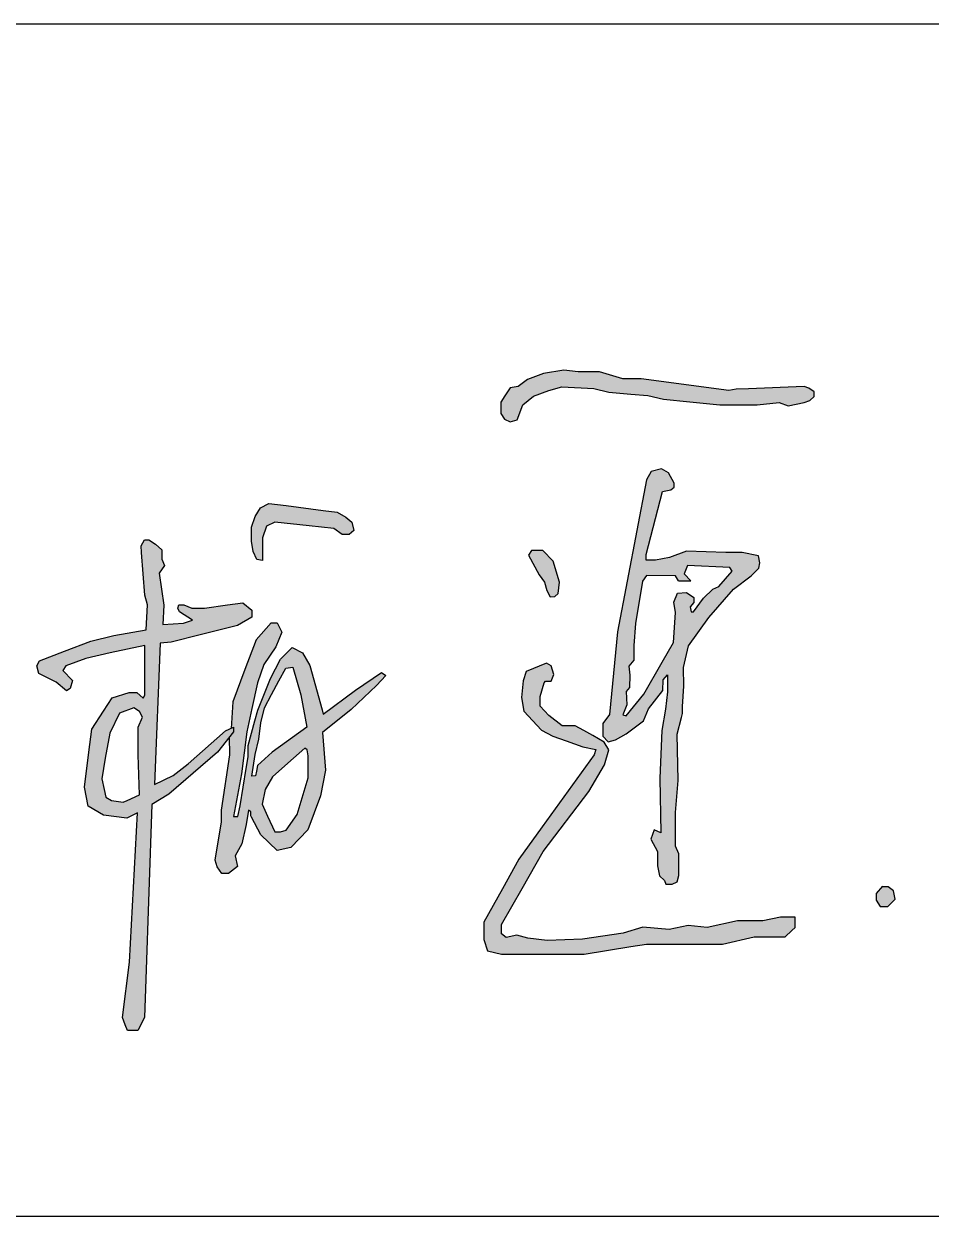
# Model space of a CAD drawing. Extents: x 1751103 to 2598738, y -609732 to 659428.
# Drawn here: x 2160397 to 2161157, y 185121 to 186121 of the extents above; entities that cross this region are included whole.
import ezdxf

# ---------------------------------------------------------------- set-up
doc = ezdxf.new("R2010")
doc.units = 0
doc.header["$LTSCALE"] = 1000
doc.header["$MEASUREMENT"] = 0
doc.layers.get('0').update_dxf_attribs({"linetype": 'CONTINUOUS'})
doc.layers.add('PUB_TITLE', color=4, linetype='CONTINUOUS')

msp = doc.modelspace()

# ---------------------------------------------------------------- hatches: boundary and pattern name
h = msp.add_hatch(color=256)
h.paths.add_polyline_path([(2160510.1, 185660.1), (2160514.6, 185666.5), (2160512.3, 185671.8), (2160512.3, 185679.7), (2160506.9, 185684.5), (2160501.5, 185688.1), (2160497.9, 185688.1), (2160495, 185683), (2160495.4, 185677.5), (2160498.2, 185641.5), (2160500.2, 185633.6), (2160499.1, 185612.5), (2160472.1, 185607.9), (2160452.9, 185603.1), (2160430.8, 185594.6), (2160409.8, 185586.4), (2160407.4, 185582.4), (2160409.1, 185576), (2160415.3, 185572.8), (2160423.7, 185568.5), (2160432.5, 185561.3), (2160435.6, 185563.3), (2160437.4, 185570.1), (2160429.3, 185578.5), (2160431.7, 185582.2), (2160448.7, 185588.6), (2160469.1, 185593.1), (2160498.1, 185599.4), (2160498.1, 185557.8), (2160496.6, 185555.1), (2160491.3, 185560), (2160484.9, 185560), (2160470.7, 185555.6), (2160463.4, 185544.4), (2160453.7, 185529.3), (2160451.2, 185509.9), (2160447.5, 185480.5), (2160450.7, 185464.6), (2160463.4, 185457.2), (2160483.1, 185454.6), (2160491.9, 185459), (2160485.3, 185333.9), (2160479.3, 185287.4), (2160481.7, 185281.3), (2160483.6, 185276.4), (2160492.2, 185276.4), (2160497.9, 185287.3), (2160499, 185319.5), (2160503.8, 185465.9), (2160518.2, 185474.8), (2160559, 185509.9), (2160572.5, 185526.9), (2160572.5, 185530.9), (2160565.8, 185527.7), (2160534.3, 185500.1), (2160521.7, 185490.3), (2160506.3, 185482.9), (2160511, 185601.3), (2160520.2, 185602.1), (2160544.6, 185608.3), (2160575.8, 185616.2), (2160587.9, 185623.2), (2160587.9, 185629.1), (2160580.1, 185635.2), (2160567.3, 185633.4), (2160548.1, 185630.7), (2160537.5, 185630.7), (2160530.8, 185633.5), (2160526.6, 185633.5), (2160525.8, 185630.7), (2160527.2, 185627.7), (2160538.1, 185620.7), (2160530.5, 185618), (2160513.3, 185616.9), (2160514, 185633.1)])
h.paths.add_polyline_path([(2160488.9, 185547), (2160493.6, 185544), (2160496.1, 185539.3), (2160492.4, 185530.8), (2160492.4, 185507.8), (2160493.6, 185474.1), (2160483.3, 185469.5), (2160480, 185468.1), (2160470.1, 185469.5), (2160465.3, 185472.1), (2160463.9, 185478.7), (2160462.1, 185487.5), (2160464.7, 185505), (2160468.8, 185525.9), (2160476.9, 185542.6)], flags=16)
h.paths.add_polyline_path([(2160666.6, 185707), (2160659.2, 185711.2), (2160647.5, 185712.7), (2160616.7, 185716.7), (2160602, 185718.6), (2160595, 185714.9), (2160590.5, 185707.6), (2160587.4, 185698.5), (2160587.4, 185686.8), (2160589, 185678.2), (2160592, 185671.6), (2160596.8, 185670.8), (2160596.8, 185680.9), (2160596.8, 185689.6), (2160600.2, 185699.5), (2160607.1, 185702.9), (2160635.9, 185699.8), (2160656.4, 185697.5), (2160663.5, 185692.6), (2160669.3, 185692.6), (2160673.3, 185695.9), (2160671.6, 185702.9)])
h.paths.add_polyline_path([(2160592.6, 185568.1), (2160597.8, 185583.4), (2160607.9, 185598.4), (2160612.8, 185610.7), (2160609, 185618.5), (2160604, 185618.5), (2160591.5, 185604.2), (2160582, 185579.2), (2160571.8, 185552.2), (2160570.4, 185529.9), (2160572.5, 185530.9), (2160572.5, 185526.9), (2160569.1, 185522.7), (2160569.4, 185507.6), (2160562.3, 185461.4), (2160562.3, 185451.4), (2160557.1, 185419.3), (2160558.8, 185413.8), (2160562.5, 185408.2), (2160568.1, 185408.2), (2160575.8, 185414.1), (2160573.8, 185422.9), (2160579.3, 185433.1), (2160582.9, 185449.2), (2160585, 185461.2), (2160586.9, 185460), (2160586.9, 185456.4), (2160587.5, 185455.3), (2160595.2, 185440.6), (2160608.9, 185427.5), (2160620.4, 185430.1), (2160634.6, 185444.8), (2160645.3, 185473.2), (2160649.5, 185494.8), (2160646.9, 185526.5), (2160671, 185545.6), (2160692.2, 185565.8), (2160700.1, 185574.3), (2160696.4, 185576.7), (2160674.6, 185561.8), (2160647.7, 185541.7), (2160646.7, 185545.4), (2160636.4, 185582.5), (2160630.3, 185593.2), (2160621.5, 185597.8), (2160611.8, 185588), (2160603.3, 185571.6), (2160592.8, 185545.2), (2160590.3, 185536.3), (2160584.6, 185515.5), (2160584.6, 185506.1), (2160582.9, 185496.3), (2160577.9, 185465), (2160576, 185455.9), (2160572.5, 185455.9), (2160579.2, 185491.8), (2160583.6, 185526.9), (2160587.9, 185546.6)])
h.paths.add_polyline_path([(2160604.4, 185558.4), (2160610.5, 185569.8), (2160616.2, 185580.4), (2160622.1, 185581.2), (2160628.8, 185557.9), (2160633.8, 185530.9), (2160604.7, 185509.9), (2160592.4, 185498.8), (2160591.6, 185494.1), (2160590.9, 185490.1), (2160587.9, 185489.8), (2160590.6, 185508.1), (2160593.7, 185520.8), (2160595.4, 185534.6), (2160598.4, 185547.2)], flags=16)
h.paths.add_polyline_path([(2160632.1, 185513.4), (2160634.2, 185511.9), (2160634.9, 185506.8), (2160634.9, 185488.3), (2160632.4, 185480), (2160625.7, 185457.6), (2160616.6, 185444.5), (2160611.9, 185443.2), (2160607, 185443.2), (2160601, 185456.2), (2160596.4, 185466.2), (2160598.9, 185478.6), (2160605.2, 185489.2), (2160618.1, 185500.8)], flags=16)
h.paths.add_polyline_path([(2160847.8, 185816.4), (2160874.6, 185815), (2160887.2, 185811.8), (2160905.5, 185810.3), (2160919.8, 185809), (2160932.9, 185806.1), (2160955, 185803.8), (2160980.2, 185801.2), (2161011.5, 185801.2), (2161030, 185803.1), (2161037.4, 185800.3), (2161050.8, 185803.1), (2161055.6, 185804.9), (2161059.2, 185808.2), (2161059.2, 185812.1), (2161054.8, 185815.2), (2161050.9, 185816.6), (2161004.1, 185814.7), (2160993.8, 185814.3), (2160987.7, 185813.2), (2160914.1, 185823), (2160898.7, 185823), (2160879.3, 185828.8), (2160861.4, 185828.8), (2160849.4, 185830.2), (2160832.2, 185827.6), (2160818.9, 185822.6), (2160811.1, 185816.5), (2160804.4, 185815.6), (2160800, 185808.9), (2160796.5, 185803.6), (2160796.5, 185794.1), (2160799.7, 185789.2), (2160804.4, 185787.1), (2160810.3, 185788.6), (2160814.9, 185801.3), (2160824, 185808.4), (2160836.7, 185813.3)])
h.paths.add_polyline_path([(2160840.4, 185670), (2160831.7, 185679), (2160822.3, 185679), (2160819.6, 185675.2), (2160828.6, 185658.7), (2160833.1, 185652.5), (2160835, 185645.5), (2160838, 185640.2), (2160841.7, 185640.6), (2160844.6, 185643.1), (2160845.6, 185652.6)])
h.paths.add_polyline_path([(2160932.2, 185728.6), (2160939.2, 185729.9), (2160941.8, 185732.3), (2160941.9, 185735.5), (2160937.1, 185744.3), (2160931.2, 185747.5), (2160922.7, 185745.2), (2160918.6, 185738.4), (2160894.4, 185610.9), (2160887.7, 185541.5), (2160882.1, 185534.1), (2160882.1, 185523.3), (2160886.5, 185518.5), (2160892.8, 185520.4), (2160901.7, 185525.3), (2160916.2, 185536.2), (2160920.4, 185546.2), (2160932.3, 185561.6), (2160932.6, 185570.5), (2160936.4, 185574.7), (2160936.4, 185560.6), (2160934.7, 185546.1), (2160931.4, 185528.2), (2160929.8, 185488), (2160930.7, 185442.4), (2160925.2, 185444.9), (2160922.3, 185437), (2160927.8, 185426.5), (2160927.8, 185414.7), (2160929.6, 185406.2), (2160933.9, 185402.2), (2160935, 185399.2), (2160940.1, 185399.2), (2160944.3, 185401.1), (2160945.9, 185406.4), (2160945.7, 185424.7), (2160942.9, 185431.2), (2160942.9, 185459.3), (2160945.2, 185486.1), (2160944.3, 185525.1), (2160948, 185539), (2160948.8, 185542.3), (2160948.8, 185548.2), (2160950.1, 185565.3), (2160949.6, 185580.9), (2160954, 185599), (2160971, 185622.9), (2160991.7, 185646.6), (2161006.3, 185657.7), (2161012.8, 185664.3), (2161013.6, 185668.8), (2161012.5, 185674.6), (2160998.8, 185677.4), (2160985.3, 185677.4), (2160952.3, 185678.6), (2160937.9, 185673.3), (2160926.1, 185670.9), (2160918.5, 185670.9), (2160918.5, 185675.6)])
h.paths.add_polyline_path([(2160918.8, 185658.2), (2160942.9, 185657.9), (2160945.5, 185653.5), (2160948.1, 185653.5), (2160955.9, 185653.5), (2160950.3, 185659.6), (2160953, 185666.6), (2160988.4, 185664.8), (2160990.5, 185661.6), (2160979.4, 185649), (2160974.3, 185646.7), (2160966.4, 185639), (2160958.2, 185627.6), (2160956.1, 185627.6), (2160955.4, 185631.9), (2160958.4, 185635.5), (2160958.4, 185639.6), (2160952.1, 185643.9), (2160944.6, 185643.2), (2160941.7, 185635.6), (2160943, 185627.1), (2160941.4, 185601.8), (2160931.9, 185585.3), (2160916.5, 185558.7), (2160901.7, 185540.5), (2160898.8, 185541.3), (2160902.1, 185549.5), (2160901.6, 185560.8), (2160904.3, 185564.1), (2160904.6, 185574.4), (2160903.8, 185582), (2160908.1, 185587), (2160908.1, 185599.5), (2160909.4, 185617.7), (2160915.2, 185653.3)], flags=16)
h.paths.add_polyline_path([(2160836.7, 185540.8), (2160829.4, 185548.4), (2160829.4, 185556.6), (2160832.8, 185568.2), (2160833.9, 185569.5), (2160838.8, 185569.5), (2160841, 185575), (2160838.7, 185582.2), (2160834.9, 185584.5), (2160817.9, 185577.7), (2160815.4, 185569.8), (2160813.9, 185555.7), (2160815.8, 185544.2), (2160830.7, 185528.5), (2160840.2, 185523.4), (2160851.4, 185519.4), (2160865.3, 185514.4), (2160876.1, 185512.2), (2160874.9, 185507.8), (2160831.3, 185447.3), (2160811.7, 185420.1), (2160797.9, 185395.3), (2160782.2, 185367.3), (2160782.2, 185352.9), (2160785.4, 185343.3), (2160797.2, 185340.4), (2160817.6, 185340.4), (2160843.5, 185340.4), (2160866.3, 185340.4), (2160905.5, 185346.9), (2160918.6, 185349), (2160946.2, 185349), (2160982.4, 185349), (2161008.9, 185355), (2161035, 185355), (2161040.6, 185360.3), (2161043.4, 185362.9), (2161043.4, 185371.5), (2161030.9, 185371.5), (2161016.1, 185368.4), (2160994.9, 185368.4), (2160969.5, 185362.9), (2160953.7, 185364.6), (2160937.6, 185361.3), (2160915.6, 185363.1), (2160899.2, 185358.2), (2160865, 185353.1), (2160835.5, 185351.9), (2160819.3, 185353.8), (2160810, 185356.4), (2160800.9, 185354.4), (2160797, 185357.5), (2160797, 185365.3), (2160814.3, 185395.6), (2160832, 185426.7), (2160870.2, 185476.9), (2160883.4, 185499.2), (2160887.2, 185511.8), (2160883.1, 185518.4), (2160873.6, 185523.8), (2160866.1, 185528.1), (2160859, 185532.1), (2160848.1, 185532.1)])
h.paths.add_polyline_path([(2161125.8, 185393.7), (2161121.4, 185397.1), (2161116.1, 185397.1), (2161111.3, 185391.5), (2161111.3, 185385.9), (2161114.5, 185380.5), (2161120.9, 185380.5), (2161127.1, 185386.5)])
h = msp.add_hatch(color=250)
h.paths.add_polyline_path([(2160914.1, 185823), (2160898.7, 185823), (2160879.3, 185828.8), (2160861.4, 185828.8), (2160849.4, 185830.2), (2160832.2, 185827.6), (2160818.9, 185822.6), (2160811.1, 185816.5), (2160804.4, 185815.6), (2160800, 185808.9), (2160796.5, 185803.6), (2160796.5, 185794.1), (2160799.7, 185789.2), (2160804.4, 185787.1), (2160810.3, 185788.6), (2160814.9, 185801.3), (2160824, 185808.4), (2160836.7, 185813.3), (2160847.8, 185816.4), (2160874.6, 185815), (2160887.2, 185811.8), (2160905.5, 185810.3), (2160919.8, 185809), (2160932.9, 185806.1), (2160955, 185803.8), (2160980.2, 185801.2), (2161011.5, 185801.2), (2161030, 185803.1), (2161037.4, 185800.3), (2161050.8, 185803.1), (2161055.6, 185804.9), (2161059.2, 185808.2), (2161059.2, 185812.1), (2161054.8, 185815.2), (2161050.9, 185816.6), (2161004.1, 185814.7), (2160993.8, 185814.3), (2160987.7, 185813.2)])
h.paths.add_polyline_path([(2160939.2, 185729.9), (2160941.8, 185732.3), (2160941.9, 185735.5), (2160937.1, 185744.3), (2160931.2, 185747.5), (2160922.7, 185745.2), (2160918.6, 185738.4), (2160894.4, 185610.9), (2160887.7, 185541.5), (2160882.1, 185534.1), (2160882.1, 185523.3), (2160886.5, 185518.5), (2160892.8, 185520.4), (2160901.7, 185525.3), (2160916.2, 185536.2), (2160920.4, 185546.2), (2160932.3, 185561.6), (2160932.6, 185570.5), (2160936.4, 185574.7), (2160936.4, 185560.6), (2160934.7, 185546.1), (2160931.4, 185528.2), (2160929.8, 185488), (2160930.7, 185442.4), (2160925.2, 185444.9), (2160922.3, 185437), (2160927.8, 185426.5), (2160927.8, 185414.7), (2160929.6, 185406.2), (2160933.9, 185402.2), (2160935, 185399.2), (2160940.1, 185399.2), (2160944.3, 185401.1), (2160945.9, 185406.4), (2160945.7, 185424.7), (2160942.9, 185431.2), (2160942.9, 185459.3), (2160945.2, 185486.1), (2160944.3, 185525.1), (2160948, 185539), (2160948.8, 185542.3), (2160948.8, 185548.2), (2160950.1, 185565.3), (2160949.6, 185580.9), (2160954, 185599), (2160971, 185622.9), (2160991.7, 185646.6), (2161006.3, 185657.7), (2161012.8, 185664.3), (2161013.6, 185668.8), (2161012.5, 185674.6), (2160998.8, 185677.4), (2160985.3, 185677.4), (2160952.3, 185678.6), (2160937.9, 185673.3), (2160926.1, 185670.9), (2160918.5, 185670.9), (2160918.5, 185675.6), (2160932.2, 185728.6)])
h.paths.add_polyline_path([(2160953, 185666.6), (2160988.4, 185664.8), (2160990.5, 185661.6), (2160979.4, 185649), (2160974.3, 185646.7), (2160966.4, 185639), (2160958.2, 185627.6), (2160956.1, 185627.6), (2160955.4, 185631.9), (2160958.4, 185635.5), (2160958.4, 185639.6), (2160952.1, 185643.9), (2160944.6, 185643.2), (2160941.7, 185635.6), (2160943, 185627.1), (2160941.4, 185601.8), (2160931.9, 185585.3), (2160916.5, 185558.7), (2160901.7, 185540.5), (2160898.8, 185541.3), (2160902.1, 185549.5), (2160901.6, 185560.8), (2160904.3, 185564.1), (2160904.6, 185574.4), (2160903.8, 185582), (2160908.1, 185587), (2160908.1, 185599.5), (2160909.4, 185617.7), (2160915.2, 185653.3), (2160918.8, 185658.2), (2160942.9, 185657.9), (2160945.5, 185653.5), (2160948.1, 185653.5), (2160955.9, 185653.5), (2160950.3, 185659.6)], flags=16)
h.paths.add_polyline_path([(2160832.8, 185568.2), (2160833.9, 185569.5), (2160838.8, 185569.5), (2160841, 185575), (2160838.7, 185582.2), (2160834.9, 185584.5), (2160817.9, 185577.7), (2160815.4, 185569.8), (2160813.9, 185555.7), (2160815.8, 185544.2), (2160830.7, 185528.5), (2160840.2, 185523.4), (2160851.4, 185519.4), (2160865.3, 185514.4), (2160876.1, 185512.2), (2160874.9, 185507.8), (2160831.3, 185447.3), (2160811.7, 185420.1), (2160797.9, 185395.3), (2160782.2, 185367.3), (2160782.2, 185352.9), (2160785.4, 185343.3), (2160797.2, 185340.4), (2160817.6, 185340.4), (2160843.5, 185340.4), (2160866.3, 185340.4), (2160905.5, 185346.9), (2160918.6, 185349), (2160946.2, 185349), (2160982.4, 185349), (2161008.9, 185355), (2161035, 185355), (2161040.6, 185360.3), (2161043.4, 185362.9), (2161043.4, 185371.5), (2161030.9, 185371.5), (2161016.1, 185368.4), (2160994.9, 185368.4), (2160969.5, 185362.9), (2160953.7, 185364.6), (2160937.6, 185361.3), (2160915.6, 185363.1), (2160899.2, 185358.2), (2160865, 185353.1), (2160835.5, 185351.9), (2160819.3, 185353.8), (2160810, 185356.4), (2160800.9, 185354.4), (2160797, 185357.5), (2160797, 185365.3), (2160814.3, 185395.6), (2160832, 185426.7), (2160870.2, 185476.9), (2160883.4, 185499.2), (2160887.2, 185511.8), (2160883.1, 185518.4), (2160873.6, 185523.8), (2160866.1, 185528.1), (2160859, 185532.1), (2160848.1, 185532.1), (2160836.7, 185540.8), (2160829.4, 185548.4), (2160829.4, 185556.6)])
h.paths.add_polyline_path([(2160840.4, 185670), (2160831.7, 185679), (2160822.3, 185679), (2160819.6, 185675.2), (2160828.6, 185658.7), (2160833.1, 185652.5), (2160835, 185645.5), (2160838, 185640.2), (2160841.7, 185640.6), (2160844.6, 185643.1), (2160845.6, 185652.6)])
h = msp.add_hatch(color=256)
h.paths.add_polyline_path([(2160836.7, 185813.3), (2160847.8, 185816.4), (2160874.6, 185815), (2160887.2, 185811.8), (2160905.5, 185810.3), (2160919.8, 185809), (2160932.9, 185806.1), (2160955, 185803.8), (2160980.2, 185801.2), (2161011.5, 185801.2), (2161030, 185803.1), (2161037.4, 185800.3), (2161050.8, 185803.1), (2161055.6, 185804.9), (2161059.2, 185808.2), (2161059.2, 185812.1), (2161054.8, 185815.2), (2161050.9, 185816.6), (2161004.1, 185814.7), (2160993.8, 185814.3), (2160987.7, 185813.2), (2160914.1, 185823), (2160898.7, 185823), (2160879.3, 185828.8), (2160861.4, 185828.8), (2160849.4, 185830.2), (2160832.2, 185827.6), (2160818.9, 185822.6), (2160811.1, 185816.5), (2160804.4, 185815.6), (2160800, 185808.9), (2160796.5, 185803.6), (2160796.5, 185794.1), (2160799.7, 185789.2), (2160804.4, 185787.1), (2160810.3, 185788.6), (2160814.9, 185801.3), (2160824, 185808.4)])
h.paths.add_polyline_path([(2160840.4, 185670), (2160831.7, 185679), (2160822.3, 185679), (2160819.6, 185675.2), (2160828.6, 185658.7), (2160833.1, 185652.5), (2160835, 185645.5), (2160838, 185640.2), (2160841.7, 185640.6), (2160844.6, 185643.1), (2160845.6, 185652.6)])
h.paths.add_polyline_path([(2160932.2, 185728.6), (2160939.2, 185729.9), (2160941.8, 185732.3), (2160941.9, 185735.5), (2160937.1, 185744.3), (2160931.2, 185747.5), (2160922.7, 185745.2), (2160918.6, 185738.4), (2160894.4, 185610.9), (2160887.7, 185541.5), (2160882.1, 185534.1), (2160882.1, 185523.3), (2160886.5, 185518.5), (2160892.8, 185520.4), (2160901.7, 185525.3), (2160916.2, 185536.2), (2160920.4, 185546.2), (2160932.3, 185561.6), (2160932.6, 185570.5), (2160936.4, 185574.7), (2160936.4, 185560.6), (2160934.7, 185546.1), (2160931.4, 185528.2), (2160929.8, 185488), (2160930.7, 185442.4), (2160925.2, 185444.9), (2160922.3, 185437), (2160927.8, 185426.5), (2160927.8, 185414.7), (2160929.6, 185406.2), (2160933.9, 185402.2), (2160935, 185399.2), (2160940.1, 185399.2), (2160944.3, 185401.1), (2160945.9, 185406.4), (2160945.7, 185424.7), (2160942.9, 185431.2), (2160942.9, 185459.3), (2160945.2, 185486.1), (2160944.3, 185525.1), (2160948, 185539), (2160948.8, 185542.3), (2160948.8, 185548.2), (2160950.1, 185565.3), (2160949.6, 185580.9), (2160954, 185599), (2160971, 185622.9), (2160991.7, 185646.6), (2161006.3, 185657.7), (2161012.8, 185664.3), (2161013.6, 185668.8), (2161012.5, 185674.6), (2160998.8, 185677.4), (2160985.3, 185677.4), (2160952.3, 185678.6), (2160937.9, 185673.3), (2160926.1, 185670.9), (2160918.5, 185670.9), (2160918.5, 185675.6)])
h.paths.add_polyline_path([(2160918.8, 185658.2), (2160942.9, 185657.9), (2160945.5, 185653.5), (2160948.1, 185653.5), (2160955.9, 185653.5), (2160950.3, 185659.6), (2160953, 185666.6), (2160988.4, 185664.8), (2160990.5, 185661.6), (2160979.4, 185649), (2160974.3, 185646.7), (2160966.4, 185639), (2160958.2, 185627.6), (2160956.1, 185627.6), (2160955.4, 185631.9), (2160958.4, 185635.5), (2160958.4, 185639.6), (2160952.1, 185643.9), (2160944.6, 185643.2), (2160941.7, 185635.6), (2160943, 185627.1), (2160941.4, 185601.8), (2160931.9, 185585.3), (2160916.5, 185558.7), (2160901.7, 185540.5), (2160898.8, 185541.3), (2160902.1, 185549.5), (2160901.6, 185560.8), (2160904.3, 185564.1), (2160904.6, 185574.4), (2160903.8, 185582), (2160908.1, 185587), (2160908.1, 185599.5), (2160909.4, 185617.7), (2160915.2, 185653.3)], flags=16)
h.paths.add_polyline_path([(2160829.4, 185556.6), (2160832.8, 185568.2), (2160833.9, 185569.5), (2160838.8, 185569.5), (2160841, 185575), (2160838.7, 185582.2), (2160834.9, 185584.5), (2160817.9, 185577.7), (2160815.4, 185569.8), (2160813.9, 185555.7), (2160815.8, 185544.2), (2160830.7, 185528.5), (2160840.2, 185523.4), (2160851.4, 185519.4), (2160865.3, 185514.4), (2160876.1, 185512.2), (2160874.9, 185507.8), (2160831.3, 185447.3), (2160811.7, 185420.1), (2160797.9, 185395.3), (2160782.2, 185367.3), (2160782.2, 185352.9), (2160785.4, 185343.3), (2160797.2, 185340.4), (2160817.6, 185340.4), (2160843.5, 185340.4), (2160866.3, 185340.4), (2160905.5, 185346.9), (2160918.6, 185349), (2160946.2, 185349), (2160982.4, 185349), (2161008.9, 185355), (2161035, 185355), (2161040.6, 185360.3), (2161043.4, 185362.9), (2161043.4, 185371.5), (2161030.9, 185371.5), (2161016.1, 185368.4), (2160994.9, 185368.4), (2160969.5, 185362.9), (2160953.7, 185364.6), (2160937.6, 185361.3), (2160915.6, 185363.1), (2160899.2, 185358.2), (2160865, 185353.1), (2160835.5, 185351.9), (2160819.3, 185353.8), (2160810, 185356.4), (2160800.9, 185354.4), (2160797, 185357.5), (2160797, 185365.3), (2160814.3, 185395.6), (2160832, 185426.7), (2160870.2, 185476.9), (2160883.4, 185499.2), (2160887.2, 185511.8), (2160883.1, 185518.4), (2160873.6, 185523.8), (2160866.1, 185528.1), (2160859, 185532.1), (2160848.1, 185532.1), (2160836.7, 185540.8), (2160829.4, 185548.4)])
h = msp.add_hatch(color=256)
h.paths.add_polyline_path([(2160587.4, 185686.8), (2160589, 185678.2), (2160592, 185671.6), (2160596.8, 185670.8), (2160596.8, 185680.9), (2160596.8, 185689.6), (2160600.2, 185699.5), (2160607.1, 185702.9), (2160635.9, 185699.8), (2160656.4, 185697.5), (2160663.5, 185692.6), (2160669.3, 185692.6), (2160673.3, 185695.9), (2160671.6, 185702.9), (2160666.6, 185707), (2160659.2, 185711.2), (2160647.5, 185712.7), (2160616.7, 185716.7), (2160602, 185718.6), (2160595, 185714.9), (2160590.5, 185707.6), (2160587.4, 185698.5)])
h.paths.add_polyline_path([(2160562.3, 185451.4), (2160557.1, 185419.3), (2160558.8, 185413.8), (2160562.5, 185408.2), (2160568.1, 185408.2), (2160575.8, 185414.1), (2160573.8, 185422.9), (2160579.3, 185433.1), (2160582.9, 185449.2), (2160585, 185461.2), (2160586.9, 185460), (2160586.9, 185456.4), (2160587.5, 185455.3), (2160595.2, 185440.6), (2160608.9, 185427.5), (2160620.4, 185430.1), (2160634.6, 185444.8), (2160645.3, 185473.2), (2160649.5, 185494.8), (2160646.9, 185526.5), (2160671, 185545.6), (2160692.2, 185565.8), (2160700.1, 185574.3), (2160696.4, 185576.7), (2160674.6, 185561.8), (2160647.7, 185541.7), (2160646.7, 185545.4), (2160636.4, 185582.5), (2160630.3, 185593.2), (2160621.5, 185597.8), (2160611.8, 185588), (2160603.3, 185571.6), (2160592.8, 185545.2), (2160590.3, 185536.3), (2160584.6, 185515.5), (2160584.6, 185506.1), (2160582.9, 185496.3), (2160577.9, 185465), (2160576, 185455.9), (2160572.5, 185455.9), (2160579.2, 185491.8), (2160583.6, 185526.9), (2160587.9, 185546.6), (2160592.6, 185568.1), (2160597.8, 185583.4), (2160607.9, 185598.4), (2160612.8, 185610.7), (2160609, 185618.5), (2160604, 185618.5), (2160591.5, 185604.2), (2160582, 185579.2), (2160571.8, 185552.2), (2160570.4, 185529.9), (2160572.5, 185530.9), (2160572.5, 185526.9), (2160569.1, 185522.7), (2160569.4, 185507.6), (2160562.3, 185461.4)])
h.paths.add_polyline_path([(2160587.9, 185489.8), (2160590.6, 185508.1), (2160593.7, 185520.8), (2160595.4, 185534.6), (2160598.4, 185547.2), (2160604.4, 185558.4), (2160610.5, 185569.8), (2160616.2, 185580.4), (2160622.1, 185581.2), (2160628.8, 185557.9), (2160633.8, 185530.9), (2160604.7, 185509.9), (2160592.4, 185498.8), (2160591.6, 185494.1), (2160590.9, 185490.1)], flags=16)
h.paths.add_polyline_path([(2160596.4, 185466.2), (2160598.9, 185478.6), (2160605.2, 185489.2), (2160618.1, 185500.8), (2160633.8, 185515), (2160634.9, 185506.8), (2160634.9, 185488.3), (2160632.4, 185480), (2160625.7, 185457.6), (2160615.7, 185443.2), (2160607, 185443.2), (2160601, 185456.2)], flags=16)
for color, points in [(250, [(2160666.6, 185707), (2160659.2, 185711.2), (2160647.5, 185712.7), (2160616.7, 185716.7), (2160602, 185718.6), (2160595, 185714.9), (2160590.5, 185707.6), (2160587.4, 185698.5), (2160587.4, 185686.8), (2160589, 185678.2), (2160592, 185671.6), (2160596.8, 185670.8), (2160596.8, 185680.9), (2160596.8, 185689.6), (2160600.2, 185699.5), (2160607.1, 185702.9), (2160635.9, 185699.8), (2160656.4, 185697.5), (2160663.5, 185692.6), (2160669.3, 185692.6), (2160673.3, 185695.9), (2160671.6, 185702.9)]), (256, [(2160587.4, 185686.8), (2160589, 185678.2), (2160592, 185671.6), (2160596.8, 185670.8), (2160596.8, 185680.9), (2160596.8, 185689.6), (2160600.2, 185699.5), (2160607.1, 185702.9), (2160635.9, 185699.8), (2160656.4, 185697.5), (2160663.5, 185692.6), (2160669.3, 185692.6), (2160673.3, 185695.9), (2160671.6, 185702.9), (2160666.6, 185707), (2160659.2, 185711.2), (2160647.5, 185712.7), (2160616.7, 185716.7), (2160602, 185718.6), (2160595, 185714.9), (2160590.5, 185707.6), (2160587.4, 185698.5)]), (250, [(2161125.8, 185393.7), (2161121.4, 185397.1), (2161116.1, 185397.1), (2161111.3, 185391.5), (2161111.3, 185385.9), (2161114.5, 185380.5), (2161120.9, 185380.5), (2161127.1, 185386.5)]), (256, [(2161121.4, 185397.1), (2161116.1, 185397.1), (2161111.3, 185391.5), (2161111.3, 185385.9), (2161114.5, 185380.5), (2161120.9, 185380.5), (2161127.1, 185386.5), (2161125.8, 185393.7)])]:
    msp.add_hatch(color=color).paths.add_polyline_path(points)
h = msp.add_hatch(color=250)
h.paths.add_polyline_path([(2160510.1, 185660.1), (2160514.6, 185666.5), (2160512.3, 185671.8), (2160512.3, 185679.7), (2160506.9, 185684.5), (2160501.5, 185688.1), (2160497.9, 185688.1), (2160495, 185683), (2160495.4, 185677.5), (2160498.2, 185641.5), (2160500.2, 185633.6), (2160499.1, 185612.5), (2160472.1, 185607.9), (2160452.9, 185603.1), (2160430.8, 185594.6), (2160409.8, 185586.4), (2160407.4, 185582.4), (2160409.1, 185576), (2160415.3, 185572.8), (2160423.7, 185568.5), (2160432.5, 185561.3), (2160435.6, 185563.3), (2160437.4, 185570.1), (2160429.3, 185578.5), (2160431.7, 185582.2), (2160448.7, 185588.6), (2160469.1, 185593.1), (2160498.1, 185599.4), (2160498.1, 185557.8), (2160496.6, 185555.1), (2160491.3, 185560), (2160484.9, 185560), (2160470.7, 185555.6), (2160463.4, 185544.4), (2160453.7, 185529.3), (2160451.2, 185509.9), (2160447.5, 185480.5), (2160450.7, 185464.6), (2160463.4, 185457.2), (2160483.1, 185454.6), (2160491.9, 185459), (2160485.3, 185333.9), (2160479.3, 185287.4), (2160481.7, 185281.3), (2160483.6, 185276.4), (2160492.2, 185276.4), (2160497.9, 185287.3), (2160499, 185319.5), (2160503.8, 185465.9), (2160518.2, 185474.8), (2160559, 185509.9), (2160572.5, 185526.9), (2160572.5, 185530.9), (2160565.8, 185527.7), (2160534.3, 185500.1), (2160521.7, 185490.3), (2160506.3, 185482.9), (2160511, 185601.3), (2160520.2, 185602.1), (2160544.6, 185608.3), (2160575.8, 185616.2), (2160587.9, 185623.2), (2160587.9, 185629.1), (2160580.1, 185635.2), (2160567.3, 185633.4), (2160548.1, 185630.7), (2160537.5, 185630.7), (2160530.8, 185633.5), (2160526.6, 185633.5), (2160525.8, 185630.7), (2160527.2, 185627.7), (2160538.1, 185620.7), (2160530.5, 185618), (2160513.3, 185616.9), (2160514, 185633.1)])
h.paths.add_polyline_path([(2160488.9, 185547), (2160493.6, 185544), (2160496.1, 185539.3), (2160492.4, 185530.8), (2160492.4, 185507.8), (2160493.6, 185474.1), (2160483.3, 185469.5), (2160480, 185468.1), (2160470.1, 185469.5), (2160465.3, 185472.1), (2160463.9, 185478.7), (2160462.1, 185487.5), (2160464.7, 185505), (2160468.8, 185525.9), (2160476.9, 185542.6)], flags=16)
h = msp.add_hatch(color=250)
h.paths.add_polyline_path([(2160592.6, 185568.1), (2160597.8, 185583.4), (2160607.9, 185598.4), (2160612.8, 185610.7), (2160609, 185618.5), (2160604, 185618.5), (2160591.5, 185604.2), (2160582, 185579.2), (2160571.8, 185552.2), (2160570.4, 185529.9), (2160572.5, 185530.9), (2160572.5, 185526.9), (2160569.1, 185522.7), (2160569.4, 185507.6), (2160562.3, 185461.4), (2160562.3, 185451.4), (2160557.1, 185419.3), (2160558.8, 185413.8), (2160562.5, 185408.2), (2160568.1, 185408.2), (2160575.8, 185414.1), (2160573.8, 185422.9), (2160579.3, 185433.1), (2160582.9, 185449.2), (2160585, 185461.2), (2160586.9, 185460), (2160586.9, 185456.4), (2160587.5, 185455.3), (2160595.2, 185440.6), (2160608.9, 185427.5), (2160620.4, 185430.1), (2160634.6, 185444.8), (2160645.3, 185473.2), (2160649.5, 185494.8), (2160646.9, 185526.5), (2160671, 185545.6), (2160692.2, 185565.8), (2160700.1, 185574.3), (2160696.4, 185576.7), (2160674.6, 185561.8), (2160647.7, 185541.7), (2160646.7, 185545.4), (2160636.4, 185582.5), (2160630.3, 185593.2), (2160621.5, 185597.8), (2160611.8, 185588), (2160603.3, 185571.6), (2160592.8, 185545.2), (2160590.3, 185536.3), (2160584.6, 185515.5), (2160584.6, 185506.1), (2160582.9, 185496.3), (2160577.9, 185465), (2160576, 185455.9), (2160572.5, 185455.9), (2160579.2, 185491.8), (2160583.6, 185526.9), (2160587.9, 185546.6)])
h.paths.add_polyline_path([(2160604.4, 185558.4), (2160610.5, 185569.8), (2160616.2, 185580.4), (2160622.1, 185581.2), (2160628.8, 185557.9), (2160633.8, 185530.9), (2160604.7, 185509.9), (2160592.4, 185498.8), (2160591.6, 185494.1), (2160590.9, 185490.1), (2160587.9, 185489.8), (2160590.6, 185508.1), (2160593.7, 185520.8), (2160595.4, 185534.6), (2160598.4, 185547.2)], flags=16)
h.paths.add_polyline_path([(2160632.1, 185513.4), (2160634.2, 185511.9), (2160634.9, 185506.8), (2160634.9, 185488.3), (2160632.4, 185480), (2160625.7, 185457.6), (2160616.6, 185444.5), (2160611.9, 185443.2), (2160607, 185443.2), (2160601, 185456.2), (2160596.4, 185466.2), (2160598.9, 185478.6), (2160605.2, 185489.2), (2160618.1, 185500.8)], flags=16)

# ---------------------------------------------------------------- linework, layer by layer
for p, q in [((2160849.4, 185830.2), (2160832.2, 185827.6)), ((2160861.4, 185828.8), (2160849.4, 185830.2)), ((2160818.9, 185822.6), (2160811.1, 185816.5)), ((2160832.2, 185827.6), (2160818.9, 185822.6)), ((2160879.3, 185828.8), (2160861.4, 185828.8)), ((2160898.7, 185823), (2160879.3, 185828.8)), ((2160914.1, 185823), (2160898.7, 185823)), ((2160987.7, 185813.2), (2160914.1, 185823)), ((2160804.4, 185815.6), (2160800, 185808.9)), ((2160811.1, 185816.5), (2160804.4, 185815.6)), ((2160824, 185808.4), (2160836.7, 185813.3)), ((2160836.7, 185813.3), (2160847.8, 185816.4)), ((2160847.8, 185816.4), (2160874.6, 185815)), ((2160874.6, 185815), (2160887.2, 185811.8)), ((2160887.2, 185811.8), (2160905.5, 185810.3)), ((2160905.5, 185810.3), (2160919.8, 185809)), ((2160993.8, 185814.3), (2160987.7, 185813.2)), ((2161004.1, 185814.7), (2160993.8, 185814.3)), ((2161050.9, 185816.6), (2161004.1, 185814.7)), ((2161054.8, 185815.2), (2161050.9, 185816.6)), ((2161059.2, 185812.1), (2161054.8, 185815.2)), ((2161059.2, 185808.2), (2161059.2, 185812.1)), ((2160800, 185808.9), (2160796.5, 185803.6)), ((2160796.5, 185803.6), (2160796.5, 185794.1)), ((2160810.3, 185788.6), (2160814.9, 185801.3)), ((2160814.9, 185801.3), (2160824, 185808.4)), ((2160919.8, 185809), (2160932.9, 185806.1)), ((2160932.9, 185806.1), (2160955, 185803.8)), ((2160955, 185803.8), (2160980.2, 185801.2)), ((2160980.2, 185801.2), (2161011.5, 185801.2)), ((2161011.5, 185801.2), (2161030, 185803.1)), ((2161030, 185803.1), (2161037.4, 185800.3)), ((2161037.4, 185800.3), (2161050.8, 185803.1)), ((2161050.8, 185803.1), (2161055.6, 185804.9)), ((2161055.6, 185804.9), (2161059.2, 185808.2)), ((2160796.5, 185794.1), (2160799.7, 185789.2)), ((2160799.7, 185789.2), (2160804.4, 185787.1)), ((2160804.4, 185787.1), (2160810.3, 185788.6)), ((2160922.7, 185745.2), (2160918.6, 185738.4)), ((2160931.2, 185747.5), (2160922.7, 185745.2)), ((2160937.1, 185744.3), (2160931.2, 185747.5)), ((2160941.9, 185735.5), (2160937.1, 185744.3)), ((2160918.6, 185738.4), (2160894.4, 185610.9)), ((2160939.2, 185729.9), (2160941.8, 185732.3)), ((2160941.8, 185732.3), (2160941.9, 185735.5)), ((2160918.5, 185675.6), (2160932.2, 185728.6)), ((2160932.2, 185728.6), (2160939.2, 185729.9)), ((2160590.5, 185707.6), (2160595, 185714.9)), ((2160595, 185714.9), (2160602, 185718.6)), ((2160602, 185718.6), (2160616.7, 185716.7)), ((2160616.7, 185716.7), (2160647.5, 185712.7)), ((2160647.5, 185712.7), (2160659.2, 185711.2)), ((2160659.2, 185711.2), (2160666.6, 185707)), ((2160587.4, 185698.5), (2160590.5, 185707.6)), ((2160607.1, 185702.9), (2160600.2, 185699.5)), ((2160635.9, 185699.8), (2160607.1, 185702.9)), ((2160666.6, 185707), (2160671.6, 185702.9)), ((2160671.6, 185702.9), (2160673.3, 185695.9)), ((2160587.4, 185686.8), (2160587.4, 185698.5)), ((2160600.2, 185699.5), (2160596.8, 185689.6)), ((2160656.4, 185697.5), (2160635.9, 185699.8)), ((2160663.5, 185692.6), (2160656.4, 185697.5)), ((2160669.3, 185692.6), (2160663.5, 185692.6)), ((2160673.3, 185695.9), (2160669.3, 185692.6)), ((2160495, 185683), (2160497.9, 185688.1)), ((2160495.4, 185677.5), (2160495, 185683)), ((2160497.9, 185688.1), (2160501.5, 185688.1)), ((2160501.5, 185688.1), (2160506.9, 185684.5)), ((2160506.9, 185684.5), (2160512.3, 185679.7)), ((2160589, 185678.2), (2160587.4, 185686.8)), ((2160596.8, 185689.6), (2160596.8, 185680.9)), ((2160596.8, 185680.9), (2160596.8, 185670.8)), ((2160498.2, 185641.5), (2160495.4, 185677.5)), ((2160512.3, 185679.7), (2160512.3, 185671.8)), ((2160512.3, 185671.8), (2160514.6, 185666.5)), ((2160592, 185671.6), (2160589, 185678.2)), ((2160596.8, 185670.8), (2160592, 185671.6)), ((2160822.3, 185679), (2160819.6, 185675.2)), ((2160819.6, 185675.2), (2160828.6, 185658.7)), ((2160831.7, 185679), (2160822.3, 185679)), ((2160840.4, 185670), (2160831.7, 185679)), ((2160918.5, 185670.9), (2160918.5, 185675.6)), ((2160926.1, 185670.9), (2160918.5, 185670.9)), ((2160937.9, 185673.3), (2160926.1, 185670.9)), ((2160952.3, 185678.6), (2160937.9, 185673.3)), ((2160985.3, 185677.4), (2160952.3, 185678.6)), ((2160998.8, 185677.4), (2160985.3, 185677.4)), ((2161012.5, 185674.6), (2160998.8, 185677.4)), ((2161013.6, 185668.8), (2161012.5, 185674.6)), ((2160514.6, 185666.5), (2160510.1, 185660.1)), ((2160510.1, 185660.1), (2160514, 185633.1)), ((2160845.6, 185652.6), (2160840.4, 185670)), ((2160953, 185666.6), (2160950.3, 185659.6)), ((2160988.4, 185664.8), (2160953, 185666.6)), ((2160979.4, 185649), (2160990.5, 185661.6)), ((2160990.5, 185661.6), (2160988.4, 185664.8)), ((2161006.3, 185657.7), (2161012.8, 185664.3)), ((2161012.8, 185664.3), (2161013.6, 185668.8)), ((2160828.6, 185658.7), (2160833.1, 185652.5)), ((2160833.1, 185652.5), (2160835, 185645.5)), ((2160844.6, 185643.1), (2160845.6, 185652.6)), ((2160915.2, 185653.3), (2160909.4, 185617.7)), ((2160918.8, 185658.2), (2160915.2, 185653.3)), ((2160942.9, 185657.9), (2160918.8, 185658.2)), ((2160945.5, 185653.5), (2160942.9, 185657.9)), ((2160945.5, 185653.5), (2160948.1, 185653.5)), ((2160948.1, 185653.5), (2160955.9, 185653.5)), ((2160955.9, 185653.5), (2160950.3, 185659.6)), ((2160991.7, 185646.6), (2161006.3, 185657.7)), ((2160500.2, 185633.6), (2160498.2, 185641.5)), ((2160835, 185645.5), (2160838, 185640.2)), ((2160838, 185640.2), (2160841.7, 185640.6)), ((2160841.7, 185640.6), (2160844.6, 185643.1)), ((2160941.7, 185635.6), (2160944.6, 185643.2)), ((2160944.6, 185643.2), (2160952.1, 185643.9)), ((2160952.1, 185643.9), (2160958.4, 185639.6)), ((2160966.4, 185639), (2160974.3, 185646.7)), ((2160971, 185622.9), (2160991.7, 185646.6)), ((2160974.3, 185646.7), (2160979.4, 185649)), ((2160499.1, 185612.5), (2160500.2, 185633.6)), ((2160514, 185633.1), (2160513.3, 185616.9)), ((2160525.8, 185630.7), (2160526.6, 185633.5)), ((2160527.2, 185627.7), (2160525.8, 185630.7)), ((2160526.6, 185633.5), (2160530.8, 185633.5)), ((2160530.8, 185633.5), (2160537.5, 185630.7)), ((2160537.5, 185630.7), (2160548.1, 185630.7)), ((2160548.1, 185630.7), (2160567.3, 185633.4)), ((2160567.3, 185633.4), (2160580.1, 185635.2)), ((2160580.1, 185635.2), (2160587.9, 185629.1)), ((2160943, 185627.1), (2160941.7, 185635.6)), ((2160958.4, 185635.5), (2160955.4, 185631.9)), ((2160955.4, 185631.9), (2160956.1, 185627.6)), ((2160958.2, 185627.6), (2160966.4, 185639)), ((2160958.4, 185639.6), (2160958.4, 185635.5)), ((2160538.1, 185620.7), (2160527.2, 185627.7)), ((2160530.5, 185618), (2160538.1, 185620.7)), ((2160587.9, 185623.2), (2160575.8, 185616.2)), ((2160587.9, 185629.1), (2160587.9, 185623.2)), ((2160941.4, 185601.8), (2160943, 185627.1)), ((2160954, 185599), (2160971, 185622.9)), ((2160956.1, 185627.6), (2160958.2, 185627.6)), ((2160472.1, 185607.9), (2160499.1, 185612.5)), ((2160513.3, 185616.9), (2160530.5, 185618)), ((2160575.8, 185616.2), (2160544.6, 185608.3)), ((2160604, 185618.5), (2160591.5, 185604.2)), ((2160604, 185618.5), (2160609, 185618.5)), ((2160612.8, 185610.7), (2160607.9, 185598.4)), ((2160609, 185618.5), (2160612.8, 185610.7)), ((2160894.4, 185610.9), (2160887.7, 185541.5)), ((2160909.4, 185617.7), (2160908.1, 185599.5)), ((2160430.8, 185594.6), (2160452.9, 185603.1)), ((2160452.9, 185603.1), (2160472.1, 185607.9)), ((2160511, 185601.3), (2160506.3, 185482.9)), ((2160520.2, 185602.1), (2160511, 185601.3)), ((2160544.6, 185608.3), (2160520.2, 185602.1)), ((2160591.5, 185604.2), (2160582, 185579.2)), ((2160931.9, 185585.3), (2160941.4, 185601.8)), ((2160409.8, 185586.4), (2160430.8, 185594.6)), ((2160469.1, 185593.1), (2160448.7, 185588.6)), ((2160498.1, 185599.4), (2160469.1, 185593.1)), ((2160498.1, 185557.8), (2160498.1, 185599.4)), ((2160607.9, 185598.4), (2160597.8, 185583.4)), ((2160611.8, 185588), (2160621.5, 185597.8)), ((2160621.5, 185597.8), (2160630.3, 185593.2)), ((2160630.3, 185593.2), (2160636.4, 185582.5)), ((2160908.1, 185599.5), (2160908.1, 185587)), ((2160949.6, 185580.9), (2160954, 185599)), ((2160407.4, 185582.4), (2160409.8, 185586.4)), ((2160409.1, 185576), (2160407.4, 185582.4)), ((2160431.7, 185582.2), (2160429.3, 185578.5)), ((2160448.7, 185588.6), (2160431.7, 185582.2)), ((2160597.8, 185583.4), (2160592.6, 185568.1)), ((2160603.3, 185571.6), (2160611.8, 185588)), ((2160610.5, 185569.8), (2160616.2, 185580.4)), ((2160616.2, 185580.4), (2160622.1, 185581.2)), ((2160622.1, 185581.2), (2160628.8, 185557.9)), ((2160636.4, 185582.5), (2160646.7, 185545.4)), ((2160834.9, 185584.5), (2160817.9, 185577.7)), ((2160838.7, 185582.2), (2160834.9, 185584.5)), ((2160841, 185575), (2160838.7, 185582.2)), ((2160908.1, 185587), (2160903.8, 185582)), ((2160903.8, 185582), (2160904.6, 185574.4)), ((2160916.5, 185558.7), (2160931.9, 185585.3)), ((2160950.1, 185565.3), (2160949.6, 185580.9)), ((2160415.3, 185572.8), (2160409.1, 185576)), ((2160423.7, 185568.5), (2160415.3, 185572.8)), ((2160429.3, 185578.5), (2160437.4, 185570.1)), ((2160437.4, 185570.1), (2160435.6, 185563.3)), ((2160582, 185579.2), (2160571.8, 185552.2)), ((2160592.8, 185545.2), (2160603.3, 185571.6)), ((2160674.6, 185561.8), (2160696.4, 185576.7)), ((2160700.1, 185574.3), (2160692.2, 185565.8)), ((2160696.4, 185576.7), (2160700.1, 185574.3)), ((2160817.9, 185577.7), (2160815.4, 185569.8)), ((2160838.8, 185569.5), (2160841, 185575)), ((2160904.6, 185574.4), (2160904.3, 185564.1)), ((2160932.3, 185561.6), (2160932.6, 185570.5)), ((2160932.6, 185570.5), (2160936.4, 185574.7)), ((2160936.4, 185574.7), (2160936.4, 185560.6)), ((2160432.5, 185561.3), (2160423.7, 185568.5)), ((2160435.6, 185563.3), (2160432.5, 185561.3)), ((2160470.7, 185555.6), (2160484.9, 185560)), ((2160484.9, 185560), (2160491.3, 185560)), ((2160491.3, 185560), (2160496.6, 185555.1)), ((2160592.6, 185568.1), (2160587.9, 185546.6)), ((2160604.4, 185558.4), (2160610.5, 185569.8)), ((2160647.7, 185541.7), (2160674.6, 185561.8)), ((2160692.2, 185565.8), (2160671, 185545.6)), ((2160815.4, 185569.8), (2160813.9, 185555.7)), ((2160829.4, 185556.6), (2160832.8, 185568.2)), ((2160832.8, 185568.2), (2160833.9, 185569.5)), ((2160833.9, 185569.5), (2160838.8, 185569.5)), ((2160904.3, 185564.1), (2160901.6, 185560.8)), ((2160901.6, 185560.8), (2160902.1, 185549.5)), ((2160920.4, 185546.2), (2160932.3, 185561.6)), ((2160936.4, 185560.6), (2160934.7, 185546.1)), ((2160948.8, 185548.2), (2160950.1, 185565.3)), ((2160463.4, 185544.4), (2160470.7, 185555.6)), ((2160496.6, 185555.1), (2160498.1, 185557.8)), ((2160571.8, 185552.2), (2160570.4, 185529.9)), ((2160598.4, 185547.2), (2160604.4, 185558.4)), ((2160628.8, 185557.9), (2160633.8, 185530.9)), ((2160813.9, 185555.7), (2160815.8, 185544.2)), ((2160829.4, 185548.4), (2160829.4, 185556.6)), ((2160901.7, 185540.5), (2160916.5, 185558.7)), ((2160453.7, 185529.3), (2160463.4, 185544.4)), ((2160476.9, 185542.6), (2160468.8, 185525.9)), ((2160488.9, 185547), (2160476.9, 185542.6)), ((2160493.6, 185544), (2160488.9, 185547)), ((2160496.1, 185539.3), (2160493.6, 185544)), ((2160587.9, 185546.6), (2160583.6, 185526.9)), ((2160590.3, 185536.3), (2160592.8, 185545.2)), ((2160595.4, 185534.6), (2160598.4, 185547.2)), ((2160646.7, 185545.4), (2160647.7, 185541.7)), ((2160671, 185545.6), (2160646.9, 185526.5)), ((2160815.8, 185544.2), (2160830.7, 185528.5)), ((2160836.7, 185540.8), (2160829.4, 185548.4)), ((2160848.1, 185532.1), (2160836.7, 185540.8)), ((2160887.7, 185541.5), (2160882.1, 185534.1)), ((2160902.1, 185549.5), (2160898.8, 185541.3)), ((2160898.8, 185541.3), (2160901.7, 185540.5)), ((2160916.2, 185536.2), (2160920.4, 185546.2)), ((2160934.7, 185546.1), (2160931.4, 185528.2)), ((2160948, 185539), (2160948.8, 185542.3)), ((2160948.8, 185542.3), (2160948.8, 185548.2)), ((2160492.4, 185530.8), (2160496.1, 185539.3)), ((2160492.4, 185507.8), (2160492.4, 185530.8)), ((2160565.8, 185527.7), (2160572.5, 185530.9)), ((2160572.5, 185530.9), (2160572.5, 185526.9)), ((2160584.6, 185515.5), (2160590.3, 185536.3)), ((2160593.7, 185520.8), (2160595.4, 185534.6)), ((2160633.8, 185530.9), (2160604.7, 185509.9)), ((2160859, 185532.1), (2160848.1, 185532.1)), ((2160866.1, 185528.1), (2160859, 185532.1)), ((2160882.1, 185534.1), (2160882.1, 185523.3)), ((2160901.7, 185525.3), (2160916.2, 185536.2)), ((2160944.3, 185525.1), (2160948, 185539)), ((2160451.2, 185509.9), (2160453.7, 185529.3)), ((2160468.8, 185525.9), (2160464.7, 185505)), ((2160534.3, 185500.1), (2160565.8, 185527.7)), ((2160572.5, 185526.9), (2160559, 185509.9)), ((2160569.4, 185507.6), (2160569.1, 185522.7)), ((2160583.6, 185526.9), (2160579.2, 185491.8)), ((2160590.6, 185508.1), (2160593.7, 185520.8)), ((2160646.9, 185526.5), (2160649.5, 185494.8)), ((2160830.7, 185528.5), (2160840.2, 185523.4)), ((2160840.2, 185523.4), (2160851.4, 185519.4)), ((2160873.6, 185523.8), (2160866.1, 185528.1)), ((2160883.1, 185518.4), (2160873.6, 185523.8)), ((2160882.1, 185523.3), (2160886.5, 185518.5)), ((2160886.5, 185518.5), (2160892.8, 185520.4)), ((2160892.8, 185520.4), (2160901.7, 185525.3)), ((2160931.4, 185528.2), (2160929.8, 185488)), ((2160945.2, 185486.1), (2160944.3, 185525.1)), ((2160584.6, 185506.1), (2160584.6, 185515.5)), ((2160632.1, 185513.4), (2160618.1, 185500.8)), ((2160634.2, 185511.9), (2160632.1, 185513.4)), ((2160634.9, 185506.8), (2160634.2, 185511.9)), ((2160851.4, 185519.4), (2160865.3, 185514.4)), ((2160865.3, 185514.4), (2160876.1, 185512.2)), ((2160876.1, 185512.2), (2160874.9, 185507.8)), ((2160887.2, 185511.8), (2160883.1, 185518.4)), ((2160883.4, 185499.2), (2160887.2, 185511.8)), ((2160447.5, 185480.5), (2160451.2, 185509.9)), ((2160464.7, 185505), (2160462.1, 185487.5)), ((2160493.6, 185474.1), (2160492.4, 185507.8)), ((2160559, 185509.9), (2160518.2, 185474.8)), ((2160521.7, 185490.3), (2160534.3, 185500.1)), ((2160562.3, 185461.4), (2160569.4, 185507.6)), ((2160582.9, 185496.3), (2160584.6, 185506.1)), ((2160587.9, 185489.8), (2160590.6, 185508.1)), ((2160604.7, 185509.9), (2160592.4, 185498.8)), ((2160618.1, 185500.8), (2160605.2, 185489.2)), ((2160634.9, 185488.3), (2160634.9, 185506.8)), ((2160874.9, 185507.8), (2160831.3, 185447.3)), ((2160506.3, 185482.9), (2160521.7, 185490.3)), ((2160579.2, 185491.8), (2160572.5, 185455.9)), ((2160577.9, 185465), (2160582.9, 185496.3)), ((2160590.9, 185490.1), (2160587.9, 185489.8)), ((2160591.6, 185494.1), (2160590.9, 185490.1)), ((2160592.4, 185498.8), (2160591.6, 185494.1)), ((2160649.5, 185494.8), (2160645.3, 185473.2)), ((2160870.2, 185476.9), (2160883.4, 185499.2)), ((2160450.7, 185464.6), (2160447.5, 185480.5)), ((2160462.1, 185487.5), (2160463.9, 185478.7)), ((2160605.2, 185489.2), (2160598.9, 185478.6)), ((2160632.4, 185480), (2160634.9, 185488.3)), ((2160929.8, 185488), (2160930.7, 185442.4)), ((2160942.9, 185459.3), (2160945.2, 185486.1)), ((2160463.9, 185478.7), (2160465.3, 185472.1)), ((2160465.3, 185472.1), (2160470.1, 185469.5)), ((2160483.3, 185469.5), (2160493.6, 185474.1)), ((2160518.2, 185474.8), (2160503.8, 185465.9)), ((2160598.9, 185478.6), (2160596.4, 185466.2)), ((2160625.7, 185457.6), (2160632.4, 185480)), ((2160645.3, 185473.2), (2160634.6, 185444.8)), ((2160832, 185426.7), (2160870.2, 185476.9)), ((2160463.4, 185457.2), (2160450.7, 185464.6)), ((2160470.1, 185469.5), (2160480, 185468.1)), ((2160480, 185468.1), (2160483.3, 185469.5)), ((2160503.8, 185465.9), (2160499, 185319.5)), ((2160562.3, 185451.4), (2160562.3, 185461.4)), ((2160576, 185455.9), (2160577.9, 185465)), ((2160585, 185461.2), (2160582.9, 185449.2)), ((2160586.9, 185460), (2160585, 185461.2)), ((2160596.4, 185466.2), (2160601, 185456.2)), ((2160483.1, 185454.6), (2160463.4, 185457.2)), ((2160491.9, 185459), (2160483.1, 185454.6)), ((2160485.3, 185333.9), (2160491.9, 185459)), ((2160557.1, 185419.3), (2160562.3, 185451.4)), ((2160572.5, 185455.9), (2160576, 185455.9)), ((2160586.9, 185456.4), (2160586.9, 185460)), ((2160587.5, 185455.3), (2160586.9, 185456.4)), ((2160595.2, 185440.6), (2160587.5, 185455.3)), ((2160601, 185456.2), (2160607, 185443.2)), ((2160616.6, 185444.5), (2160625.7, 185457.6)), ((2160942.9, 185431.2), (2160942.9, 185459.3)), ((2160582.9, 185449.2), (2160579.3, 185433.1)), ((2160608.9, 185427.5), (2160595.2, 185440.6)), ((2160607, 185443.2), (2160611.9, 185443.2)), ((2160611.9, 185443.2), (2160616.6, 185444.5)), ((2160634.6, 185444.8), (2160620.4, 185430.1)), ((2160831.3, 185447.3), (2160811.7, 185420.1)), ((2160925.2, 185444.9), (2160922.3, 185437)), ((2160930.7, 185442.4), (2160925.2, 185444.9)), ((2160579.3, 185433.1), (2160573.8, 185422.9)), ((2160620.4, 185430.1), (2160608.9, 185427.5)), ((2160922.3, 185437), (2160927.8, 185426.5)), ((2160945.7, 185424.7), (2160942.9, 185431.2)), ((2160573.8, 185422.9), (2160575.8, 185414.1)), ((2160811.7, 185420.1), (2160797.9, 185395.3)), ((2160814.3, 185395.6), (2160832, 185426.7)), ((2160927.8, 185426.5), (2160927.8, 185414.7)), ((2160945.9, 185406.4), (2160945.7, 185424.7)), ((2160558.8, 185413.8), (2160557.1, 185419.3)), ((2160562.5, 185408.2), (2160558.8, 185413.8)), ((2160575.8, 185414.1), (2160568.1, 185408.2)), ((2160927.8, 185414.7), (2160929.6, 185406.2)), ((2160568.1, 185408.2), (2160562.5, 185408.2)), ((2160929.6, 185406.2), (2160933.9, 185402.2)), ((2160933.9, 185402.2), (2160935, 185399.2)), ((2160940.1, 185399.2), (2160944.3, 185401.1)), ((2160944.3, 185401.1), (2160945.9, 185406.4)), ((2160797.9, 185395.3), (2160782.2, 185367.3)), ((2160797, 185365.3), (2160814.3, 185395.6)), ((2160935, 185399.2), (2160940.1, 185399.2)), ((2161116.6, 185397.6), (2161111.3, 185391.5)), ((2161111.3, 185391.5), (2161111.3, 185385.9)), ((2161121.4, 185397.1), (2161116.1, 185397.1)), ((2161125.8, 185393.7), (2161121.4, 185397.1)), ((2161127.1, 185386.5), (2161125.8, 185393.7)), ((2161111.3, 185385.9), (2161114.5, 185380.5)), ((2161114.5, 185380.5), (2161120.9, 185380.5)), ((2161120.9, 185380.5), (2161127.1, 185386.5)), ((2161030.9, 185371.5), (2161016.1, 185368.4)), ((2161043.4, 185371.5), (2161030.9, 185371.5)), ((2161043.4, 185362.9), (2161043.4, 185371.5)), ((2160782.2, 185367.3), (2160782.2, 185352.9)), ((2160797, 185357.5), (2160797, 185365.3)), ((2160915.6, 185363.1), (2160899.2, 185358.2)), ((2160937.6, 185361.3), (2160915.6, 185363.1)), ((2160953.7, 185364.6), (2160937.6, 185361.3)), ((2160969.5, 185362.9), (2160953.7, 185364.6)), ((2160994.9, 185368.4), (2160969.5, 185362.9)), ((2161016.1, 185368.4), (2160994.9, 185368.4)), ((2161035, 185355), (2161040.6, 185360.3)), ((2161040.6, 185360.3), (2161043.4, 185362.9)), ((2160782.2, 185352.9), (2160785.4, 185343.3)), ((2160800.9, 185354.4), (2160797, 185357.5)), ((2160810, 185356.4), (2160800.9, 185354.4)), ((2160819.3, 185353.8), (2160810, 185356.4)), ((2160835.5, 185351.9), (2160819.3, 185353.8)), ((2160865, 185353.1), (2160835.5, 185351.9)), ((2160899.2, 185358.2), (2160865, 185353.1)), ((2160982.4, 185349), (2161008.9, 185355)), ((2161008.9, 185355), (2161035, 185355)), ((2160785.4, 185343.3), (2160797.2, 185340.4)), ((2160797.2, 185340.4), (2160817.6, 185340.4)), ((2160817.6, 185340.4), (2160843.5, 185340.4)), ((2160843.5, 185340.4), (2160866.3, 185340.4)), ((2160866.3, 185340.4), (2160905.5, 185346.9)), ((2160905.5, 185346.9), (2160918.6, 185349)), ((2160918.6, 185349), (2160946.2, 185349)), ((2160946.2, 185349), (2160982.4, 185349)), ((2160479.3, 185287.4), (2160485.3, 185333.9)), ((2160499, 185319.5), (2160497.9, 185287.3)), ((2160481.7, 185281.3), (2160479.3, 185287.4)), ((2160483.6, 185276.4), (2160481.7, 185281.3)), ((2160497.9, 185287.3), (2160492.2, 185276.4)), ((2160492.2, 185276.4), (2160483.6, 185276.4))]:
    msp.add_line(p, q)
at = {"layer": 'PUB_TITLE', "color": 4}
for p, q in [((2155984.5, 186120.8), (2161484.5, 186120.8)), ((2155984.5, 185120.8), (2161484.5, 185120.8))]:
    msp.add_line(p, q, dxfattribs=at)

doc.saveas('drawing.dxf')
